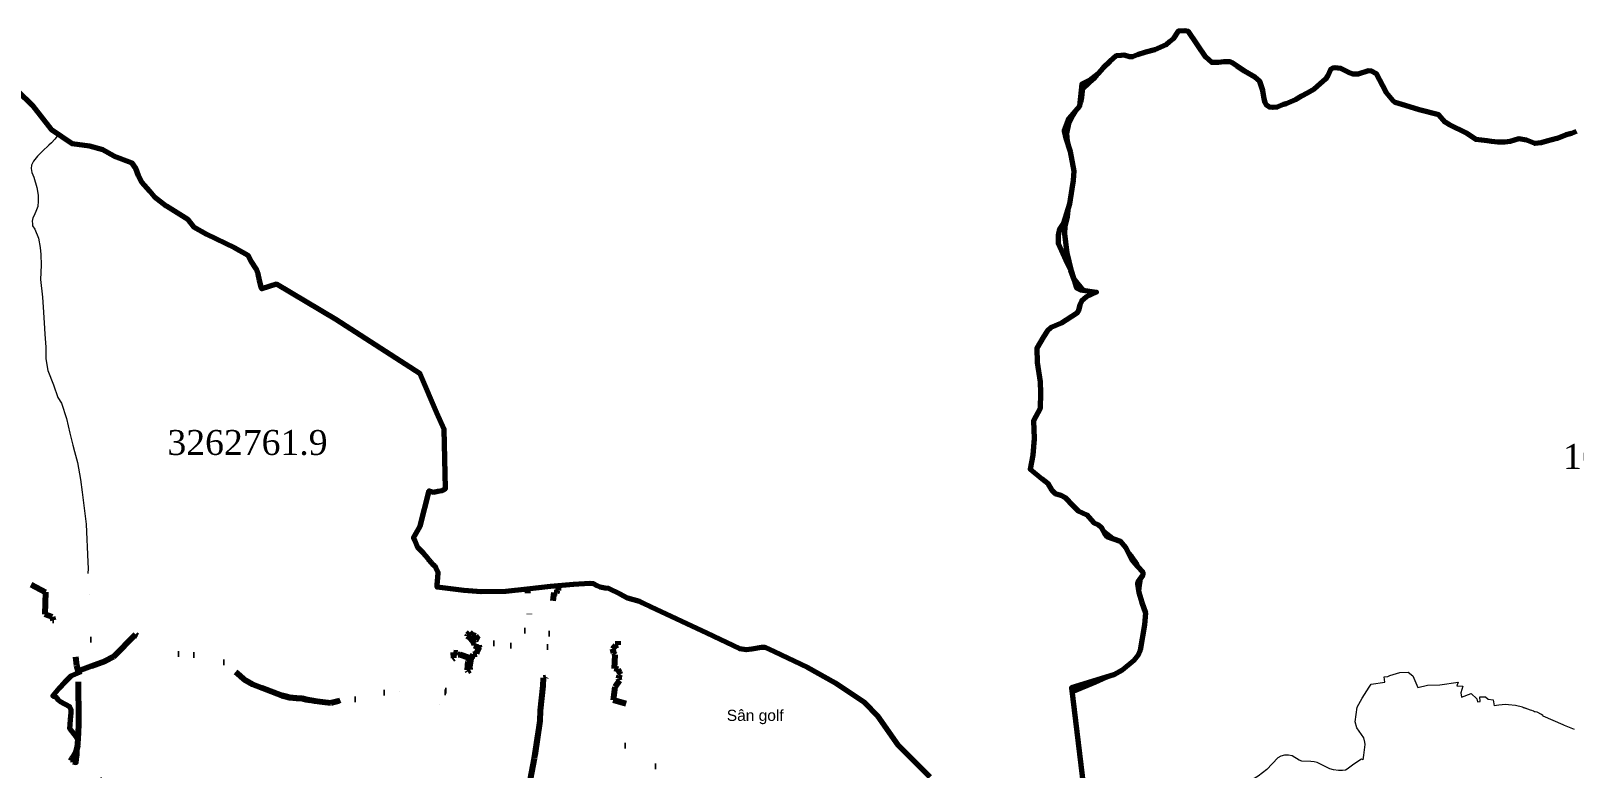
# Model space of a CAD drawing. Header units: metres. Extents: x 587838 to 605780, y 1326024 to 1346437.
# Drawn here: x 594671 to 601625, y 1340525 to 1343847 of the extents above; entities that cross this region are included whole.
import ezdxf
from ezdxf.enums import TextEntityAlignment as Align

# ---------------------------------------------------------------- set-up
doc = ezdxf.new("R2010")
doc.units = ezdxf.units.M
doc.header["$MEASUREMENT"] = 0
doc.linetypes.add('DGN Style 6', pattern=[990.708249, 0.520877, -208.350841, 364.613972, -208.350841, 0.520877, -208.350841])
for name, color, linetype, lineweight in [('DIEM', 7, 'Continuous', 0), ('Level 30', 7, 'Continuous', 0), ('Level 4', 7, 'Continuous', 0), ('Level 45', 7, 'Continuous', 0), ('Level 46', 7, 'Continuous', 0)]:
    doc.layers.add(name, color=color, linetype=linetype, lineweight=lineweight)
doc.styles.add('Style-Vnarial', font='Vnarial.shx')
doc.styles.add('Style-Vntime', font='Vntime.shx')
doc.linetypes.add('Dgxa', pattern='A,20,-10,[61,dgnlstyle-DC_10000.shx,S=0.019841,R=0,X=0,Y=0],-10', length=40)
doc.linetypes.add('{Dg xa}', pattern='A,3,-1,[18,dgnlstyle-DUONGDC.shx,S=0.004992,R=0,X=0,Y=0],-1', length=5)

msp = doc.modelspace()

# ---------------------------------------------------------------- linework, layer by layer
at = {"layer": 'DIEM', "color": 6, "linetype": 'DGN Style 6', "lineweight": 80, "flags": 128}
msp.add_lwpolyline([(594820.572066, 1339833.987295), (595158.34, 1339655.489), (595526.631, 1339459.163), (595894.908355, 1339262.868067), (595911.796, 1339284.45), (595944.869, 1339288.586), (596109.47, 1339281.682), (596226.1, 1339275.812), (596470.402, 1339263.729), (596665.36, 1339254.062), (596729.03, 1339251.52), (596744.842, 1339360.413), (596762.993942, 1339413.512354, -0.107826), (596763.016016, 1339413.54883), (596766.417, 1339417.134), (596780.265, 1339512.8), (596785.069, 1339544.05), (596776.969, 1339561.502), (596777.641, 1339576.363), (596778.688, 1339605.543), (596783.053, 1339617.957), (596795.786, 1339636.292), (596790.744, 1339664.646), (596780.437, 1339733.689), (596782.7, 1339775.625), (596806.185, 1339812.273), (596818.384, 1339840.042), (596821.746, 1339879.727), (596834.861, 1339921.545), (596839.98, 1339930.29), (596820.924, 1339934.661), (596825.708, 1339963.356), (596824.802, 1339968.225), (596827.535, 1339973.738), (596829.066, 1339983.816), (596832.42, 1339993.282), (596846.454, 1340061.05), (596848.59, 1340074.785), (596850.421, 1340094.321), (596853.471, 1340113.552), (596859.572, 1340144.994), (596870.858, 1340209.396), (596881.839, 1340249.992), (596890.381, 1340302.803), (596898.923, 1340347.369), (596907.464, 1340395.293), (596928.818, 1340506.706), (596940.714, 1340570.806), (596966.644, 1340738.08), (596968.162443, 1340785.14132), (596979.726899, 1340896.875626), (596981.23, 1340932.58), (596990.9, 1340933.16), (596993.89, 1340939.36), (596997.91, 1340944.07), (596997.45, 1340948.48), (596982.843508, 1340954.983486), (596989.211252, 1340980.165171), (596993.228176, 1341012.301539), (596994.032477, 1341031.911402), (597002.66, 1341103.77), (597008.084474, 1341140.69466), (597015.772162, 1341229.528935), (597026.190896, 1341291.528004), (597028.45, 1341316.47), (597042.8, 1341317.4), (597042.79, 1341322.68), (597048.34, 1341325.76), (597048.74, 1341341.56), (597048.940219, 1341349.468652)], format="xyb", dxfattribs=at)
for points in [[(596442.147699, 1337120.908139), (596438.143914, 1337140.652425), (596409.308549, 1337164.387419), (596406.054003, 1337182.070281), (596411.169667, 1337212.318942), (596413.960488, 1337246.293119), (596420.519393, 1337261.621604), (596424.202029, 1337301.493136), (596424.202, 1337301.494), (596421.188903, 1337392.606926), (596422.528174, 1337435.148533), (596415.497047, 1337478.699901), (596415.162937, 1337550.059431), (596408.802081, 1337578.196335), (596418.17503, 1337659.603945), (596417.840942, 1337693.769885), (596422.861781, 1337732.295685), (596471.405826, 1337775.844757), (596472.409937, 1337788.576877), (596469.397175, 1337814.704829), (596465.257734, 1337823.457508), (596469.448984, 1337836.26829), (596468.285332, 1337858.397709), (596461.301798, 1337879.825689), (596457.808546, 1337899.862076), (596462.697606, 1337946.683111), (596439.418789, 1337972.54312), (596434.763729, 1337990.942786), (596424.9861, 1338000.960832), (596441.518924, 1338074.824999), (596449.429, 1338106.952185), (596449.429, 1338151.208493), (596447.102, 1338171.005), (596437.79, 1338208.515084), (596437.79, 1338243.23), (596439.882, 1338264.395), (596439.874, 1338264.447), (596427.086, 1338292.131), (596427.074, 1338292.151), (596402.415, 1338323.345), (596402.4, 1338323.372), (596387.977, 1338361.545), (596387.963, 1338361.571), (596371.692, 1338382.505), (596371.673, 1338382.55), (596368.42, 1338401.84), (596368.421, 1338401.878), (596376.794, 1338440.273), (596376.794, 1338440.315), (596366.558, 1338491.063), (596366.556, 1338491.09), (596367.252, 1338500.612), (596367.259, 1338500.644), (596389.359, 1338552.785), (596389.367, 1338552.833), (596387.044, 1338579.789), (596387.011, 1338579.855), (596363.09, 1338601.236), (596363.057, 1338601.295), (596358.655, 1338629.352), (596358.733, 1338629.465), (596425.45, 1338643.425), (596425.452, 1338643.425), (596483.792, 1338654.124), (596483.906, 1338654.053), (596493.884, 1338617.83), (596493.914, 1338617.782), (596515.989, 1338598.019), (596516.016, 1338597.977), (596531.576, 1338552.428), (596531.69, 1338552.363), (596557.904, 1338557.702), (596557.916, 1338557.705), (596566.042, 1338560.492), (596566.071, 1338560.509), (596580.704, 1338572.131), (596580.733, 1338572.168), (596586.535, 1338584.708), (596586.544, 1338584.742), (596588.637, 1338612.901), (596588.64, 1338612.919), (596602.605, 1338667.181), (596602.607, 1338667.191), (596607.493, 1338698.626), (596607.496, 1338698.641), (596617.037, 1338728.676), (596617.04, 1338728.69), (596625.182, 1338777.106), (596625.206, 1338777.157), (596635.178, 1338788.295), (596635.202, 1338788.343), (596640.782, 1338818.121), (596640.789, 1338818.144), (596657.036, 1338853.909), (596657.174, 1338853.955), (596734.972, 1338812.128), (596735.11, 1338812.174), (596742.044, 1338827.438), (596742.052, 1338827.465), (596750.429, 1338882.887), (596750.43, 1338882.895), (596754.621, 1338946.245), (596754.621, 1338946.257), (596750.43, 1339013.797), (596750.431, 1339013.813), (596758.345, 1339096.265), (596758.345, 1339096.267), (596761.603, 1339140.506), (596761.612, 1339140.542), (596768.116, 1339154.022), (596768.125, 1339154.051), (596773.71, 1339193.168), (596773.71, 1339193.172), (596779.296471, 1339251.871024), (596729.13, 1339251.406), (596729.029764, 1339251.520447), (596729.03, 1339251.52), (596744.842, 1339360.413), (596762.993942, 1339413.512354), (596763.016016, 1339413.54883), (596766.417, 1339417.134), (596780.265, 1339512.8), (596785.069, 1339544.05), (596776.969, 1339561.502), (596777.641, 1339576.363), (596778.688, 1339605.543), (596783.053, 1339617.957), (596795.786, 1339636.292), (596790.744, 1339664.646), (596780.437, 1339733.689), (596782.7, 1339775.625), (596806.185, 1339812.273), (596818.384, 1339840.042), (596821.746, 1339879.727), (596834.861, 1339921.545), (596839.98, 1339930.29), (596820.924, 1339934.661), (596825.708, 1339963.356), (596824.802, 1339968.225), (596827.535, 1339973.738), (596829.066, 1339983.816), (596832.42, 1339993.282), (596846.454, 1340061.05), (596848.59, 1340074.785), (596850.421, 1340094.321), (596853.471, 1340113.552), (596859.572, 1340144.994), (596870.858, 1340209.396), (596881.839, 1340249.992), (596890.381, 1340302.803), (596898.923, 1340347.369), (596907.464, 1340395.293), (596928.818, 1340506.706), (596940.714, 1340570.806), (596966.644, 1340738.08), (596968.162443, 1340785.14132), (596979.726899, 1340896.875626), (596981.23, 1340932.58), (596990.9, 1340933.16), (596993.89, 1340939.36), (596997.91, 1340944.07), (596997.45, 1340948.48), (596982.843508, 1340954.983486), (596989.211252, 1340980.165171), (596993.228176, 1341012.301539), (596994.032477, 1341031.911402), (597002.66, 1341103.77), (597008.084474, 1341140.69466), (597015.772162, 1341229.528935), (597026.190896, 1341291.528004), (597028.45, 1341316.47), (597042.8, 1341317.4), (597042.79, 1341322.68), (597048.34, 1341325.76), (597048.74, 1341341.56), (597048.940219, 1341349.468652)], [(596437.083811, 1337131.554871), (596493.921972, 1337209.923132), (596498.13138, 1337246.912047), (596513.611641, 1337292.933698), (596541.417295, 1337366.63118), (596559.154803, 1337394.31245), (596559.162, 1337394.326), (596575.845, 1337432.226), (596626.184, 1337465.766), (596626.184, 1337465.772), (596624.418, 1337509.663), (596624.422, 1337509.697), (596630.887, 1337530.279), (596630.887, 1337530.339), (596617.352, 1337573.62), (596617.343, 1337573.641), (596598.225, 1337606.602), (596598.214, 1337606.676), (596604.684, 1337633.75), (596615.577, 1337680.89), (596615.579, 1337680.918), (596611.458, 1337757.805), (596611.451, 1337757.836), (596599.683, 1337787.274), (596599.676, 1337787.311), (596599.677, 1337813.791), (596599.688, 1337813.836), (596617.634, 1337849.163), (596617.644, 1337849.196), (596622.941, 1337892.488), (596622.941, 1337892.514), (596616.465, 1337939.053), (596616.465, 1337939.075), (596619.408, 1337976.774), (596619.413, 1337976.798), (596638.234, 1338032.707), (596638.334, 1338032.775), (596672.42, 1338030.717), (596672.424, 1338030.717), (596709.823, 1338027.181), (596709.827, 1338027.181), (596778.955, 1338024.02), (596779.06, 1338024.125), (596776.872, 1338068.643), (596775.592, 1338100.096), (596775.593, 1338100.11), (596777.961, 1338123.774), (596777.961, 1338123.782), (596779.148, 1338173.635), (596779.189, 1338173.713), (596823.866, 1338206.155), (596823.89, 1338206.168), (596847.616, 1338214.873), (596847.638, 1338214.878), (596903.04, 1338222.006), (596903.046, 1338222.006), (596952.474, 1338225.132), (596952.488, 1338225.131), (597036.92, 1338218.255), (597037.019, 1338218.312), (597066.467, 1338280.849), (597066.469, 1338280.853), (597078.587, 1338309.038), (597105.773, 1338373.604), (597105.775, 1338373.61), (597124.768, 1338426.692), (597124.779, 1338426.714), (597160.467, 1338479.79), (597160.479, 1338479.816), (597163.401, 1338489.239), (597163.364, 1338489.349), (597133.305, 1338511.254), (597133.276, 1338511.286), (597115.929, 1338542.073), (597115.925, 1338542.081), (597104.804, 1338567.283), (597104.798, 1338567.347), (597113.944, 1338603.623), (597113.897, 1338603.734), (596936.616, 1338706.777), (596967.044, 1338767.501), (596967.047, 1338767.509), (596989.869, 1338823.734), (597009.925, 1338871.654), (597009.928, 1338871.661), (597034.131, 1338918.888), (597034.133, 1338918.892), (597064.686, 1338972.092), (597064.824, 1338972.128), (597090.939, 1338956.483), (597091.072, 1338956.511), (597142.195, 1339028.064), (597142.197, 1339028.066), (597197.697, 1339102.46), (597214.296, 1339124.953), (597235.217, 1339153.154), (597305.588, 1339251.947), (597342.762, 1339304.889), (597371.255, 1339282.59), (597371.389, 1339282.599), (597415.001, 1339327.368), (597433.03, 1339345.972), (597433.134, 1339345.997), (597473.459, 1339332.484), (597473.584, 1339332.542), (597503.105, 1339407.051), (597518.554, 1339439.377), (597542.92, 1339488.14), (597588.535, 1339464.777), (597588.559, 1339464.76), (597601.701, 1339452.068), (597601.721, 1339452.053), (597608.816, 1339447.974), (597608.953, 1339448.011), (597634.002, 1339491.569), (597652.673, 1339524.647), (597621.996, 1339540.377), (597621.95, 1339540.506), (597648.384, 1339600.444), (597648.389, 1339600.456), (597660.624, 1339642.386), (597660.626, 1339642.435), (597659.417, 1339648.175), (597659.355, 1339648.248), (597631.865, 1339658.64), (597631.852, 1339658.646), (597599.116, 1339676.708), (597599.099, 1339676.72), (597580.817, 1339692.269), (597580.804, 1339692.409), (597621.74, 1339742.234), (597621.762, 1339742.284), (597627.879, 1339786.658), (597627.882, 1339786.674), (597637.977, 1339819.118), (597637.988, 1339819.142), (597645.625, 1339831.066), (597645.636, 1339831.088), (597687.535, 1339956.25), (597687.474, 1339956.376), (597665.533, 1339964.304), (597665.523, 1339964.307), (597575.539, 1339986.971), (597540.712, 1339995.836), (597540.637, 1339995.922), (597535.749, 1340040.252), (597535.749, 1340040.274), (597541.862, 1340091.351), (597541.819, 1340091.445), (597533.047, 1340097.5), (597533.005, 1340097.6), (597536.052, 1340114.672), (597536.063, 1340114.703), (597565.081, 1340166.968), (597565.036, 1340167.107), (597540.405, 1340178.669), (597540.348, 1340178.772), (597546.458, 1340230.737), (597546.448, 1340230.794), (597534.837, 1340254.033), (597534.828, 1340254.056), (597532.08, 1340266.582), (597532.08, 1340266.622), (597539.715, 1340305.736), (597539.667, 1340305.841), (597480.976, 1340340.711), (597480.947, 1340340.737), (597468.128, 1340357.841), (597468.108, 1340357.911), (597473.613, 1340410.239), (597473.614, 1340410.251), (597472.389, 1340514.959), (597472.408, 1340515.019), (597504.97915, 1340559.871686), (597481.223, 1340571.018), (597411.587, 1340603.691), (597380.465, 1340598.497), (597344.58263, 1340630.711552), (597345.316824, 1340638.220547), (597354.101284, 1340748.031149), (597367.694514, 1340806.436788), (597370.457701, 1340807.936932), (597371.059828, 1340811.967322), (597365.31075, 1340812.327356), (597296.701232, 1340831.259184), (597303.291639, 1340891.304981), (597322.96388, 1340920.537803), (597320.234862, 1340928.890988), (597322.749423, 1340942.889961), (597328.020099, 1340949.020553), (597324.522812, 1340956.671292), (597317.445754, 1340970.312609), (597301.064593, 1340974.863048), (597303.341129, 1341035.128866), (597297.212628, 1341043.689693), (597293.146206, 1341063.34159), (597306.846664, 1341078.833086), (597317.132318, 1341081.26332), (597318.443801, 1341105.645674), (597312.958669, 1341107.915894), (597318.831472, 1341115.64664), (597324.959973, 1341132.258244), (597322.625698, 1341156.670601), (597323.269067, 1341179.802834), (597329.661515, 1341213.416079), (597338.107793, 1341250.799688), (597339.864685, 1341272.431777), (597351.15271, 1341309.500028)]]:
    msp.add_lwpolyline(points, dxfattribs=at)
at = {"layer": 'DIEM', "color": 3, "linetype": 'DGN Style 6', "lineweight": 80, "flags": 128}
for points in [[(596263.238, 1340866.808), (596246.8, 1340857.14), (596226.44, 1340845.31), (596215.36, 1340842.35), (596196.49, 1340837.33), (596187.67, 1340834.92), (596169.91, 1340830.09), (596165.12, 1340829.24), (596158.92, 1340830.53), (596122.23, 1340838.94), (596113.32, 1340840.98), (596079.72, 1340832.97), (596057.24, 1340827.42), (596027.93, 1340819.84), (596022.01, 1340818.49), (595984.76, 1340822.1), (595973.36, 1340824.03), (595951.01, 1340826.37), (595943.6, 1340827.91), (595911.24, 1340834.12), (595909.55, 1340834.62), (595894.89, 1340838.46), (595867.32, 1340841.22), (595836.74, 1340843.12), (595819.23, 1340847.4), (595802.07, 1340852.43), (595669.17, 1340903.18), (595630.56, 1340926.78), (595612.93, 1340942.21), (595592.06, 1340960.51), (595576.41, 1340973.87), (595536.64, 1341004.65), (595531.83, 1341007.94), (595527.57, 1341010.83), (595513.65, 1341014.03), (595449.7, 1341026.49), (595413.69, 1341033.25), (595405.27, 1341035.25), (595403.67, 1341036.1), (595378.85, 1341039.81), (595371.42, 1341041.18), (595343.44, 1341040.83), (595325.75, 1341038.11), (595318.58, 1341043.45), (595246.16, 1341090.62), (595205.97, 1341092.68), (595189.89, 1341096.48), (595162.68, 1341111.7), (595148.47, 1341121.77), (595142.011, 1341127.601), (595043.94, 1341026.79), (595005.2, 1341006.81), (594944.55, 1340984.74), (594884.98, 1340961.68)], [(595405.27, 1341035.25), (595413.69, 1341033.25), (595449.7, 1341026.49), (595513.65, 1341014.03), (595527.57, 1341010.83), (595531.83, 1341007.94), (595536.64, 1341004.65), (595576.41, 1340973.87), (595592.06, 1340960.51), (595612.93, 1340942.21), (595630.56, 1340926.78), (595669.17, 1340903.18), (595802.07, 1340852.43), (595819.23, 1340847.4), (595836.74, 1340843.12), (595867.32, 1340841.22), (595894.89, 1340838.46), (595909.55, 1340834.62), (595911.24, 1340834.12), (595943.6, 1340827.91), (595951.01, 1340826.37), (595973.36, 1340824.03), (595984.76, 1340822.1), (596022.01, 1340818.49), (596027.93, 1340819.84), (596057.24, 1340827.42), (596079.72, 1340832.97), (596113.32, 1340840.98), (596122.23, 1340838.94), (596158.92, 1340830.53), (596165.12, 1340829.24), (596169.91, 1340830.09), (596187.67, 1340834.92), (596196.49, 1340837.33), (596215.36, 1340842.35), (596226.44, 1340845.31), (596246.8, 1340857.14), (596263.238, 1340866.808), (596295.389, 1340869.191), (596350.158, 1340872.759), (596361.49, 1340873.67), (596390.03, 1340884.228), (596462.378, 1340895.709), (596462.44, 1340894.207), (596463.577, 1340883.985), (596459.276, 1340870.465), (596453.336, 1340866.421), (596453.03, 1340864.3), (596461.78, 1340855.82), (596464.24, 1340853.93)], [(596538.458007, 1340868.012732), (596539.851973, 1340861.962148), (596539.84963, 1340861.96161), (596539.85, 1340861.96), (596462.378, 1340895.709)]]:
    msp.add_lwpolyline(points, dxfattribs=at)
at = {"layer": 'Level 4', "color": 3, "linetype": 'DGN Style 6', "lineweight": 80, "flags": 128}
for points in [[(596538.458007, 1340868.012732), (596543.662697, 1340887.514615), (596542.945093, 1340897.30556), (596549.321044, 1340903.176127), (596545.823756, 1340912.947071), (596546.39289, 1340921.417888), (596549.840688, 1340927.698495), (596551.572835, 1340962.071813), (596550.030399, 1340984.533982), (596545.304112, 1340999.995475), (596541.105718, 1341013.706798), (596540.363369, 1341026.97808), (596543.662697, 1341029.898361), (596564.349481, 1341028.278205), (596568.448895, 1341013.976824), (596577.579785, 1341020.527457), (596575.996107, 1341046.859999), (596592.921658, 1341045.309849), (596596.64165, 1341037.409087), (596604.9807, 1341037.039051), (596640.225768, 1341025.467934), (596645.974846, 1341022.497647), (596656.94511, 1341020.137419), (596657.423513, 1341021.847584), (596664.319108, 1341039.029243), (596679.990914, 1341040.529388), (596679.801202, 1341041.709502), (596680.073397, 1341046.409956), (596692.775808, 1341070.362268), (596691.670534, 1341079.60316), (596685.929704, 1341069.162152), (596670.381622, 1341076.272839), (596671.074481, 1341085.573737), (596653.373588, 1341107.56586), (596637.371849, 1341119.727034), (596639.005017, 1341121.197176), (596637.883245, 1341126.367675), (596649.356657, 1341135.958601), (596660.021733, 1341125.327575), (596665.688329, 1341124.987542), (596674.522278, 1341122.157269), (596684.948154, 1341107.195824), (596700.314772, 1341102.995419), (596701.774724, 1341099.265058), (596719.978765, 1341090.27419), (596716.201034, 1341072.932516), (596726.866111, 1341067.702011), (596737.489946, 1341071.612389), (596735.452611, 1341075.682782), (596736.04649, 1341090.924253), (596768.800565, 1341087.853957), (596785.445673, 1341083.273515), (596785.940572, 1341075.532767), (596788.0109, 1341076.342845), (596831.966192, 1341069.632198), (596832.609561, 1341070.182251), (596834.23448, 1341077.612968), (596832.692044, 1341083.163504), (596836.370794, 1341087.453918), (596866.460662, 1341092.724427), (596868.151568, 1341099.945124), (596871.244687, 1341101.385263), (596869.289836, 1341114.826561), (596872.465439, 1341118.3369), (596892.508854, 1341120.007061), (596896.385564, 1341137.49875), (596896.179356, 1341180.962946), (596914.911288, 1341182.04305), (596916.519711, 1341186.213453), (596918.441569, 1341221.186829), (596922.639963, 1341227.71746), (596918.260106, 1341227.537442), (596912.585262, 1341229.557637), (596903.3224, 1341237.578412), (596905.928869, 1341252.229826), (596909.153962, 1341277.422258), (596920.190213, 1341301.384572), (596919.060193, 1341302.644694), (596911.009833, 1341306.585074), (596910.382961, 1341320.936459), (596912.972933, 1341325.786928), (596923.603938, 1341326.761356)], [(596540.462334, 1340875.522605), (596543.66, 1340887.52), (596542.94, 1340897.31), (596549.32, 1340903.18), (596545.82, 1340912.95), (596546.39, 1340921.42), (596549.84, 1340927.7), (596551.57, 1340962.07), (596550.03, 1340984.54), (596541.1, 1341013.71), (596540.36, 1341026.98), (596546.836379, 1341030.702783), (596564.35, 1341028.28), (596568.45, 1341013.98), (596577.58, 1341020.53), (596576, 1341046.86), (596592.92, 1341045.31), (596596.64, 1341037.41), (596604.98, 1341037.04), (596644.46, 1341023.28), (596643, 1341013.68), (596640.31, 1341005.75), (596636.7, 1340966.12), (596640.22, 1340962.54), (596649.8, 1340968.53), (596648.778161, 1340981.851905), (596654.824132, 1341017.929847), (596664.32, 1341039.03), (596679.99, 1341040.53), (596680.07, 1341046.41), (596692.77, 1341070.36), (596685.93, 1341069.16), (596668.875415, 1341076.93665), (596671.07, 1341085.58), (596653.37, 1341107.57), (596637.37, 1341119.73), (596637.88, 1341126.37), (596649.36, 1341135.96), (596660.02, 1341125.33), (596665.69, 1341124.99), (596674.52, 1341122.16), (596684.95, 1341107.2), (596700.31, 1341103), (596701.77, 1341099.27), (596719.98, 1341090.27), (596716.2, 1341072.93), (596726.86, 1341067.7), (596737.49, 1341071.61), (596735.45, 1341075.68), (596736.53, 1341091.2), (596768.8, 1341087.86), (596785.44, 1341083.28), (596785.94, 1341075.53), (596789.636869, 1341075.768508), (596831.97, 1341069.63), (596834.23, 1341077.61), (596832.69, 1341083.16), (596836.37, 1341087.46), (596866.46, 1341092.73), (596868.15, 1341099.95), (596871.24, 1341101.39), (596868.725651, 1341114.340612), (596872.46, 1341118.34), (596892.51, 1341120.01), (596896.38, 1341137.5), (596896.18, 1341180.96), (596914.91, 1341182.04), (596916.52, 1341186.21), (596918.44, 1341221.19), (596922.64, 1341227.72), (596918.26, 1341227.54), (596909.791367, 1341230.788613), (596903.32, 1341237.58), (596906.194574, 1341257.384891), (596909.15, 1341277.42), (596920.19, 1341301.39), (596911.01, 1341306.59), (596910.38, 1341320.94), (596912.97, 1341325.79), (596911.912512, 1341331.605227)], [(596512.07, 1340812.52), (596518.2, 1340809.78), (596523.02, 1340822.07), (596522.57, 1340825.64), (596504.29, 1340840.31), (596487.21, 1340849.43), (596468.71, 1340852.54), (596464.24, 1340853.93), (596458.31, 1340849.95)]]:
    msp.add_lwpolyline(points, dxfattribs=at)
at = {"layer": 'Level 45', "color": 5, "linetype": 'Continuous', "lineweight": 70, "flags": 128}
msp.add_lwpolyline([(601635.433, 1343393.219), (601613.356, 1343384.56), (601589.423, 1343378.782), (601547.342, 1343363.102), (601501.794, 1343351.155), (601475.789, 1343342.819), (601447.019, 1343340.526), (601410.395, 1343355.368), (601374.923, 1343361.19), (601336.095, 1343348.987), (601311.984, 1343346.079), (601280.857, 1343346.248), (601251.992, 1343349.304), (601232.616, 1343351.812), (601182.105, 1343357.518), (601140.354, 1343386.154), (601063.155, 1343423.532), (601043.367, 1343435.549), (601015.299, 1343468.353), (600926.167, 1343491.263), (600863.99, 1343510.828), (600818.047, 1343525.269), (600809.994, 1343532.156), (600779.909, 1343567.761), (600762.209, 1343599.225), (600734.212, 1343654.267), (600712.164, 1343665.346), (600698.206, 1343666.819), (600651.077, 1343653.023), (600630.568, 1343652.932), (600606.137, 1343660.594), (600573.575, 1343677.582), (600547.131, 1343681.386), (600537.37, 1343679.095), (600527.605, 1343673.345), (600515.241, 1343646.588), (600504.616, 1343629.049), (600481.069, 1343608.053), (600453.209, 1343584.19), (600422.485, 1343566.95), (600396.934, 1343552.874), (600368.802, 1343537.071), (600327.959, 1343519.03), (600314.836, 1343514.962), (600287.278, 1343504.339), (600267.477, 1343501.477), (600251.701, 1343504.081), (600237.93, 1343513.013), (600232.2, 1343523.958), (600227.917, 1343541.81), (600221.351, 1343578.653), (600214.193, 1343601.678), (600208.19, 1343619.242), (600185.82, 1343639.121), (600139.938, 1343665.642), (600106.381, 1343688.121), (600083.437, 1343703.691), (600074.261, 1343707.149), (600062.212, 1343707.45), (600046.144, 1343708.045), (600022.912, 1343704.666), (599993.035, 1343705.424), (599964.598, 1343728.198), (599887.621, 1343844.87), (599870.665, 1343847.435), (599840.037, 1343846.703), (599817.836, 1343811.496), (599802.155, 1343797.982), (599787.104, 1343784.527), (599735.167, 1343762.246), (599695.48, 1343751.613), (599657.931, 1343738.829), (599635.186, 1343731.15), (599620.727, 1343731.164), (599596.886, 1343738.475), (599584.396, 1343737.167), (599560.585, 1343735.189), (599532.144, 1343709.287), (599502.791, 1343681.466), (599480.088, 1343654.599), (599440.043, 1343624.428), (599406.75, 1343607.14), (599396.782, 1343508.396), (599348.575, 1343452.521), (599327.05, 1343397.697), (599334.372, 1343363.579), (599353.797, 1343303.57), (599371.193, 1343215.342), (599367.03, 1343173.562), (599360.808, 1343135.505), (599351.672, 1343068.081), (599324.369, 1342981.228), (599305.369, 1342953.941), (599299.303, 1342925.971), (599299.743, 1342889.822), (599332.261, 1342816.153), (599355.887, 1342769.544), (599371.67, 1342723.705), (599382.464, 1342689.926), (599401.017, 1342680.808), (599472.509, 1342669.67), (599427.382, 1342648.43), (599404.412, 1342628.728), (599398.061, 1342613.441), (599391.815, 1342587.106), (599383.02, 1342573.263), (599314.697, 1342529.771), (599268.775, 1342510.245), (599250.477, 1342493.671), (599233.491, 1342468.269), (599204.229, 1342417.457), (599205.408, 1342352.919), (599218.527, 1342266.029), (599220.337, 1342215.969), (599219.449, 1342146.467), (599188.921, 1342089.835), (599191.269, 1342009.906), (599185.227, 1341935.924), (599174.477, 1341871.954), (599225.757, 1341829.151), (599252.959, 1341807.2), (599269.763, 1341779.498), (599286.225, 1341762.075), (599312.41, 1341754.604), (599331.998, 1341744.712), (599365.832, 1341709.034), (599390.509, 1341684.618), (599429.06, 1341667.414), (599459.344, 1341632.015), (599481.505, 1341621.651), (599493.458, 1341611.088), (599508.517, 1341584.811), (599519.714, 1341569.487), (599579.813, 1341548.333), (599604.947, 1341518.523), (599631.999, 1341463.761), (599644.779, 1341447.57), (599658.077, 1341433.459), (599680.947, 1341408.2), (599681.747, 1341402.19), (599680.706, 1341395.47), (599659.197, 1341363.691), (599657.347, 1341356.429), (599663.126, 1341316.789), (599677.11, 1341272.095), (599692.946, 1341224.919), (599688.772, 1341170.727), (599669.076, 1341057.39), (599658.73, 1341033.122), (599640.16, 1341009.84), (599587.784, 1340967.324), (599550.011, 1340945.123), (599360.31, 1340887.067), (599413.731, 1340441.222)], dxfattribs=at)
msp.add_lwpolyline([(598722.680817, 1340484.548325), (598579.648841, 1340628.203349), (598487.591864, 1340759.150365), (598428.643874, 1340819.855375), (598296.927888, 1340908.656398), (598169.773901, 1340978.63142), (598022.106913, 1341049.887444), (597979.740916, 1341069.603451), (597963.881916, 1341068.817454), (597919.185914, 1341061.864461), (597894.353914, 1341058.592465), (597866.211915, 1341062.27347), (597717.224927, 1341133.849495), (597466.428946, 1341250.828538), (597428.42595, 1341269.037544), (597414.206951, 1341276.493547), (597359.671954, 1341290.933556), (597326.591956, 1341308.946562), (597274.445961, 1341334.40657), (597259.278961, 1341335.662573), (597236.652962, 1341340.856576), (597222.574963, 1341347.47358), (597205.815965, 1341355.347582), (597189.135965, 1341356.834585), (597115.689964, 1341353.284597), (597012.639962, 1341343.877614), (596906.90096, 1341330.994632), (596810.729699, 1341321.366474), (596700.720766, 1341319.893158), (596622.634068, 1341325.786507), (596501.422019, 1341341.206996), (596501.391838, 1341341.210835), (596501.4522, 1341351.4893), (596505.3867, 1341384.8816), (596506.5588, 1341407.0563), (596496.0948, 1341429.8537), (596496.0948, 1341429.8537, -0.043064), (596459.0434, 1341471.3622), (596440.5374, 1341493.4881), (596414.4393, 1341520.0146), (596402.268, 1341550.0626), (596395.099, 1341562.9652), (596425.807, 1341614.9536), (596465.8367, 1341775.2519), (596485.7071, 1341768.7871), (596504.7107, 1341773.3057), (596524.3523, 1341776.4765), (596540.0816, 1341785.238), (596532.6365, 1342052.7541), (596500.7249, 1342126.7546), (596425.8293, 1342302.0213), (596045.0126, 1342547.525), (595778.5754, 1342706.1504), (595711.116759, 1342685.573348), (595709.36719, 1342694.498836), (595701.444195, 1342722.524836), (595694.6842, 1342751.441838), (595685.642205, 1342774.76884), (595663.301211, 1342809.077843), (595650.284211, 1342835.35274), (595588.39822, 1342869.388856), (595464.727231, 1342930.500876), (595405.416236, 1342962.927886), (595377.653242, 1342997.848891), (595329.698248, 1343027.780899), (595281.744252, 1343057.712907), (595227.480259, 1343100.117917), (595207.289264, 1343125.061921), (595170.693271, 1343166.218926), (595155.549275, 1343193.655929), (595144.192281, 1343227.329931), (595126.524285, 1343252.274934), (595045.759291, 1343283.453948), (594995.281296, 1343310.891957), (594934.708298, 1343328.351966), (594857.7293, 1343338.328979), (594763.760244, 1343401.077111), (594679.214976, 1343511.101812), (594614.358329, 1343574.800326)], format="xyb", dxfattribs=at)
at = {"layer": 'Level 46', "color": 1, "linetype": '{Dg xa}', "lineweight": 70}
msp.add_line((594774.59, 1340849.48), (594776.8, 1340848.67), dxfattribs=at)
at = {"layer": 'Level 46', "color": 5, "linetype": 'Dgxa', "lineweight": 70, "flags": 128}
for points in [[(599409.49, 1343593.78), (599405.78, 1343547.9), (599400.27, 1343524.28), (599398.017525, 1343520.635232)], [(599474.49, 1343647.36), (599457.46, 1343630.22), (599414.53, 1343589.58), (599409.49, 1343593.78), (599407.93, 1343595.07), (599405.719568, 1343596.932439)], [(599374.475174, 1343482.54096), (599363.95, 1343465.51), (599346.34, 1343428.71), (599336.98, 1343384.22), (599339.74, 1343348.52), (599344.542461, 1343332.159736)], [(599355.560956, 1343294.623674), (599355.7, 1343294.15), (599355.723973, 1343293.796895)], [(599343.203704, 1343041.14268), (599339.74, 1343009.64), (599330.39, 1342967.9), (599328.19, 1342932.75), (599338.64, 1342845.42), (599356.8, 1342771.27), (599368.91, 1342733.37), (599412.137295, 1342679.075529)], [(599191.214066, 1342011.776031), (599191.7, 1342002.88), (599190.004549, 1341994.423274)], [(599504.819286, 1341591.263276), (599545.355234, 1341560.461647)], [(599616.941686, 1341494.241875), (599629.76, 1341478.89), (599649.58, 1341451.98), (599656.110293, 1341435.545946)], [(599669.907606, 1341379.515647), (599663.89, 1341338.84), (599662.237155, 1341322.885871)], [(599518.052087, 1340935.34231), (599516.4, 1340934.04), (599466.32, 1340910.43), (599368.91, 1340870.88), (599362.630658, 1340867.699075)]]:
    msp.add_lwpolyline(points, dxfattribs=at)
at = {"layer": 'Level 46', "color": 1, "linetype": '{Dg xa}', "lineweight": 0, "ltscale": 25, "flags": 128}
for points in [[(594790.503284, 1343383.219362), (594790.15, 1343372.85), (594779.84, 1343358.87), (594764.57, 1343342.49), (594752.42, 1343332.18), (594722.98, 1343305.68), (594701.08, 1343282.68), (594682.31, 1343259.86), (594674.58, 1343241.83), (594672.37, 1343227.47), (594675.13, 1343208.52), (594683.97, 1343188.28), (594697.4, 1343141.72), (594703.29, 1343107.49), (594703.47, 1343079.7), (594701.99, 1343056.51), (594696.84, 1343041.05), (594686.72, 1343015.84), (594680.09, 1343004.8), (594676.78, 1342989.34), (594678.25, 1342978.3), (594678.99, 1342968.37), (594689.48, 1342953.46), (594706.04, 1342912.98), (594713.59, 1342871.94), (594716.54, 1342839.18), (594717.09, 1342791.89), (594713.96, 1342726.56), (594723.71, 1342647.98), (594727.94, 1342580.44), (594733.28, 1342506.65), (594734.38, 1342480.52), (594738.98, 1342421.82), (594738.35, 1342369.12), (594747.65, 1342316.93), (594773.56, 1342253.17), (594793.16, 1342195.72), (594809.28, 1342169.1), (594831.01, 1342100.07), (594846.79, 1342034.16), (594859.64, 1341980.47), (594868.29, 1341951.71), (594881.56, 1341902.25), (594894.56, 1341825.94), (594902.61, 1341769.2), (594920.82, 1341624.86), (594928.28, 1341452.66), (594929.46, 1341425.34), (594927.32, 1341401.78)], [(600674.761, 1340563.254), (600677.008, 1340584.469), (600683.21, 1340631.26), (600681.54, 1340642.15), (600676.44, 1340662.45), (600645.63, 1340707.29), (600637.95, 1340733.54), (600642.517, 1340766.503), (600647.084, 1340799.466), (600669.740395, 1340840.099058), (600701.700643, 1340890.254191), (600710, 1340903), (600771.978, 1340912.438), (600769.19, 1340937.22), (600785.239688, 1340938.904061), (600794, 1340943.35), (600838.690774, 1340956.212337), (600876.75, 1340958.47), (600898.23, 1340941.07), (600919.984982, 1340888.364897), (600963.742189, 1340898.648346), (601019.596373, 1340900.291994), (601101.697894, 1340912.763233), (601096.227741, 1340896.613136), (601123.013366, 1340894.274762), (601114.359997, 1340865.279311), (601117.859071, 1340844.519066), (601160.07, 1340861.81), (601185.63, 1340836.91), (601189.8, 1340823.83), (601201.11, 1340825.53), (601200.2, 1340846.71), (601225.56, 1340846.81), (601237.95, 1340836.35), (601259.37, 1340833.44), (601264.979, 1340805.56)], [(601394.691, 1340799.142), (601391.77, 1340800.17), (601360.7, 1340807.93), (601329.71, 1340811.22), (601315.86, 1340811.5), (601286.2, 1340809.06), (601264.979, 1340805.56)], [(601394.691, 1340799.142), (601397.38, 1340798.74), (601403.413, 1340796.072)], [(601484.372, 1340763.079), (601477.44, 1340766.61), (601458.73, 1340776.95), (601448.81, 1340778.73), (601446.7, 1340779.43), (601441.99, 1340782.11), (601433.79, 1340784.81), (601427.98, 1340786.65), (601416.52, 1340791.46), (601403.413, 1340796.072)], [(601575.174, 1340720.132), (601485.558, 1340759.754), (601484.372, 1340763.079)], [(601626.523, 1340698.902), (601581.24, 1340717.45), (601575.174, 1340720.132)], [(600674.761, 1340563.254), (600666.7, 1340566.037), (600632.564, 1340542.915), (600602.659, 1340520.802), (600594.449, 1340516.459), (600581.356, 1340514.335), (600562.588, 1340514.403), (600540.268, 1340517.104), (600524.594, 1340522.178), (600467.179, 1340549.973), (600453.812, 1340553.605), (600438.245, 1340554.622), (600398.486, 1340556.55), (600385.998, 1340560.876), (600353.735, 1340580.833), (600338.377, 1340584.424), (600319.997, 1340583.716), (600303.351, 1340579.261), (600290.188, 1340572.461), (600240.692, 1340519.635), (600200.689, 1340489.581), (600150.571, 1340458.319), (600134.926, 1340449.829), (600128.38, 1340446.211), (600117.477, 1340440.31), (600097.621, 1340430.4), (600086.989, 1340424.706), (600080.031, 1340421.361), (600072.096, 1340419.637), (600057.671, 1340419.647), (600024.394, 1340417.441), (600000, 1340417.457)]]:
    msp.add_lwpolyline(points, dxfattribs=at)
at = {"layer": 'Level 46', "color": 1, "linetype": 'DGN Style 6', "lineweight": 80, "flags": 128}
msp.add_lwpolyline([(592819.36449, 1338899.765011), (592823.64, 1338898.72), (592852.95, 1338903.25), (592874.54, 1338909.95), (592904.73, 1338935.18), (592915.81, 1338948.6), (592917.56, 1338962.6), (592921.5, 1338988.12), (592911.87, 1339003.87), (592885.91, 1339021.66), (592861.26, 1339034.35), (592835.6, 1339064.39), (592831.95, 1339105.66), (592837.2, 1339136.58), (592850.76, 1339186.31), (592881.53, 1339250.62), (592926.88, 1339306.18), (592965.09, 1339353.73), (592968.88, 1339366.85), (592974.42, 1339390.77), (592972.67, 1339419.35), (592965.82, 1339450.42), (592965.52, 1339463.83), (592968.44, 1339475.5), (592979.67, 1339487.03), (592994.54, 1339493.15), (593022.84, 1339494.61), (593076.94, 1339493.89), (593146.79, 1339488.5), (593214.02, 1339485.44), (593233.42, 1339487.63), (593251.21, 1339496.97), (593274.25, 1339518.55), (593317.27, 1339567.7), (593364.08, 1339624.43), (593375.6, 1339655.79), (593391.35, 1339672.7), (593411.18, 1339687.87), (593432.03, 1339705.81), (593457.12, 1339713.39), (593486.87, 1339716.89), (593513.85, 1339711.5), (593536.89, 1339695.17), (593557.16, 1339687.15), (593568.54, 1339686.86), (593584.29, 1339697.65), (593598.87, 1339718.36), (593609.81, 1339759.63), (593616.22, 1339776.55), (593628.62, 1339790.12), (593646.7, 1339795.07), (593671.2, 1339792.16), (593683.89, 1339784.44), (593716.55, 1339751.77), (593723.55, 1339728.44), (593735.36, 1339678.14), (593748.05, 1339646.79), (593781.01, 1339617.92), (593792.82, 1339609.32), (593803.32, 1339609.9), (593810.03, 1339613.99), (593830.16, 1339625.65), (593849.26, 1339639.8), (593866.76, 1339647.09), (593890.1, 1339645.92), (593927.29, 1339628.28), (593954.7, 1339625.07), (593981.68, 1339628.72), (594001.22, 1339642.14), (594022.22, 1339673.64), (594042.78, 1339709.08), (594055.62, 1339726.29), (594074.14, 1339730.52), (594096.31, 1339730.52), (594124.31, 1339724.4), (594173.75, 1339710.26), (594225.23, 1339688.54), (594250.75, 1339683.44), (594277.29, 1339687.23), (594323.37, 1339691.03), (594337.95, 1339686.07), (594357.5, 1339675.57), (594379.37, 1339654.28), (594398.33, 1339636.78), (594436.98, 1339624.97), (594469.06, 1339619.72), (594503.33, 1339628.04), (594529.58, 1339642.04), (594585.73, 1339655.9), (594615.92, 1339663.63), (594627, 1339671.22), (594631.08, 1339675.59), (594653.98, 1339734.36), (594673.53, 1339762.94), (594693.8, 1339787.3), (594717.43, 1339803.92), (594738.13, 1339811.51), (594788.73, 1339822.45), (594814.54, 1339827.56), (594827.96, 1339835.14), (594833.55, 1339841.78), (594839.92, 1339851.47), (594846.77, 1339866.2), (594847.94, 1339881.08), (594849.69, 1339896.83), (594852.32, 1339915.2), (594863.84, 1339934.02), (594874.63, 1339952.68), (594882.51, 1339971.64), (594897.82, 1339998.62), (594908.61, 1340010.58), (594923.49, 1340021.08), (594938.8, 1340029.98), (594955.72, 1340033.77), (594972.93, 1340033.48), (594990.72, 1340032.75), (595001.85, 1340035.88), (595007.41, 1340039.01), (595012.8, 1340043.7), (595017.15, 1340049.44), (595019.58, 1340057.09), (595022.36, 1340067.17), (595026.54, 1340077.08), (595034.19, 1340088.38), (595047.66, 1340103.77), (595050.97, 1340114.9), (595056.18, 1340126.2), (595074.69, 1340152.54), (595078, 1340158.97), (595085.56, 1340172.45), (595091.47, 1340174.88), (595099.82, 1340177.32), (595106.95, 1340178.88), (595114.59, 1340179.75), (595132.16, 1340185.86), (595133.88, 1340187.58), (595133.69, 1340191.6), (595132.54, 1340197.16), (595130.43, 1340203.31), (595130, 1340206.93), (595130.33, 1340212.52), (595133.18, 1340222.5), (595132.96, 1340228.2), (595131.42, 1340234.01), (595130.82, 1340243.93), (595132.9, 1340255.89), (595136.24, 1340276.89), (595141.72, 1340293.52), (595143.09, 1340297.67), (595149.68, 1340311.61), (595156.24, 1340367.75), (595157.35, 1340388.56), (595157.58, 1340392.91), (595133.22, 1340398.47), (595107.41, 1340411.3), (595085.83, 1340428.71), (595046.96, 1340446.49), (595022.19, 1340459.98), (594999.51, 1340467.95), (594984.3, 1340473.1), (594965.18, 1340475.07), (594918.22, 1340470.78), (594889.9, 1340468.7), (594878.13, 1340471.4), (594873.22, 1340473.36), (594859.12, 1340486.73), (594852.25, 1340507.57), (594848.08, 1340526.95), (594848.2, 1340547.68), (594855.56, 1340567.54), (594866.35, 1340582.74), (594875.3, 1340597.83), (594876.14, 1340601.29), (594882.41, 1340627.01), (594884.74, 1340666.13), (594885.72, 1340677.9), (594887.56, 1340729.28), (594887.44, 1340778.45), (594886.22, 1340876.79), (594886.12, 1340907.45), (594886.1, 1340913.21), (594886.59, 1340928.41), (594887.13, 1340953.78), (594887.19, 1340956.82), (594887.17, 1340960.39), (594886.77, 1340996.94), (594887.5, 1341023.44), (594892.1, 1341041.29), (594921.54, 1341079.2), (594938.11, 1341096.13), (594947.86, 1341118.4), (594959.64, 1341161.09), (594957.25, 1341203.6), (594951.73, 1341233.41), (594935.72, 1341289.17), (594933.14, 1341311.62), (594924.49, 1341355.6), (594926.7, 1341394.98), (594929.46, 1341425.34), (594928.28, 1341452.66), (594926.1, 1341503)], dxfattribs=at)
at = {"layer": 'Level 46', "color": 3, "linetype": 'DGN Style 6', "lineweight": 80, "flags": 128}
for points in [[(593504.91, 1341201.13), (593502.73, 1341196.28), (593604.41, 1341094.05), (593649.8, 1341064.13), (593677.57, 1341056.09), (593685.77, 1341059.97), (593690.36, 1341067.6), (593699.47, 1341071.78), (593725.25, 1341059.21), (593723.6, 1341054.07), (593737.11, 1341038.21), (593729.98, 1341031.56), (593743.71, 1341010.64), (593740.62, 1341007.63), (594139.03, 1340723), (594165.62, 1340717.92), (594253.544672, 1340721.684489), (594334.79, 1340704.77), (594334.95, 1340706.06), (594354.73, 1340707.44), (594357.05, 1340710.77), (594362.69, 1340711.51), (594366.53, 1340714.84), (594369.48, 1340714.81), (594374.72, 1340710.96), (594377.24, 1340713.78), (594379.99, 1340710.47), (594380.04, 1340707.28), (594386.85621, 1340703.068438), (594390.8, 1340702.04), (594405.17, 1340698.88), (594404.27, 1340694.64), (594438.217256, 1340679.521053), (594489.19, 1340650.98), (594496.63, 1340645.71), (594502.21, 1340653.82), (594500.26, 1340655.89), (594505.8, 1340667.02), (594543.72, 1340653.63), (594546.35, 1340673.85), (594571.77, 1340723.75), (594574.664292, 1340769.234636), (594595.91, 1340837.28), (594579.92, 1340855.78), (594584.94, 1340874.41), (594605.92, 1340870.48), (594599.799855, 1340899.807095), (594502.7, 1341089.49), (594500.22, 1341135.64), (594553.349446, 1341149.803705), (594556.94, 1341162.96), (594544.85, 1341177.65), (594541.93, 1341186.22), (594542.4, 1341196.16), (594592.68, 1341220.13), (594616.79, 1341222.88), (594627.95, 1341230.26), (594614.83, 1341267.89), (594672.12, 1341353.05), (594737.280538, 1341318.382782), (594733.38, 1341218.4), (594767.05, 1341207.42), (594771.785485, 1341191.717443)], [(594771.472981, 1341192.193336), (594789.131054, 1341165.302945), (594797.192348, 1341135.979613), (594801.620576, 1341105.25231), (594817.176498, 1341069.942665), (594824.853921, 1341062.131646), (594870.15, 1341043.39), (594876.948434, 1340988.023007), (594887.528883, 1340951.160762)]]:
    msp.add_lwpolyline(points, dxfattribs=at)
at = {"layer": 'Level 46', "color": 1, "linetype": '{Dg xa}', "lineweight": 70, "flags": 128}
for points in [[(594898.048792, 1340959.259855), (594851.82, 1340940.03), (594823.42, 1340911.57), (594797.99, 1340885.1), (594770.58, 1340850.95), (594774.59, 1340849.48)], [(594859.55, 1340551.5), (594859.98, 1340553.03), (594875.04, 1340550.56), (594876.03, 1340567.63), (594879.49, 1340585.94), (594879.98, 1340595.84), (594880.23, 1340605.24), (594878, 1340614.64), (594883.93, 1340646.06), (594881.21, 1340657.2), (594867.72, 1340674.73), (594846.89, 1340702.48), (594849.11, 1340744.79), (594853.06, 1340773.74), (594852.56, 1340787.84), (594846.39, 1340801.95), (594804.17, 1340824.72), (594795.52, 1340831.15), (594789.84, 1340840.56), (594780.71, 1340847.23), (594776.8, 1340848.67)]]:
    msp.add_lwpolyline(points, dxfattribs=at)
at = {"layer": 'Level 46', "color": 5, "linetype": 'Continuous', "lineweight": 70, "flags": 128}
msp.add_lwpolyline([(599518.052087, 1340935.34231), (599516.4, 1340934.04), (599466.32, 1340910.43), (599368.91, 1340870.88), (599362.630658, 1340867.699075)], dxfattribs=at)

# ---------------------------------------------------------------- texts
at = {"layer": 'DIEM', "color": 7, "linetype": 'Continuous', "lineweight": 13, "style": 'Style-Vntime'}
for s, p in [('3262761.9', (595286.428751, 1341992.73544)), ('16066043.9', (601574.748167, 1341929.665819))]:
    msp.add_text(s, height=112.41, dxfattribs=at).set_placement(p, align=Align.MIDDLE_LEFT)
at = {"layer": 'Level 30', "color": 6, "linetype": 'Continuous', "lineweight": 13, "style": 'Style-Vnarial'}
msp.add_text('S©n golf', height=49.999998, dxfattribs=at).set_placement((597934.975984, 1340763.140788), align=Align.MIDDLE_CENTER)

doc.saveas('drawing.dxf')
